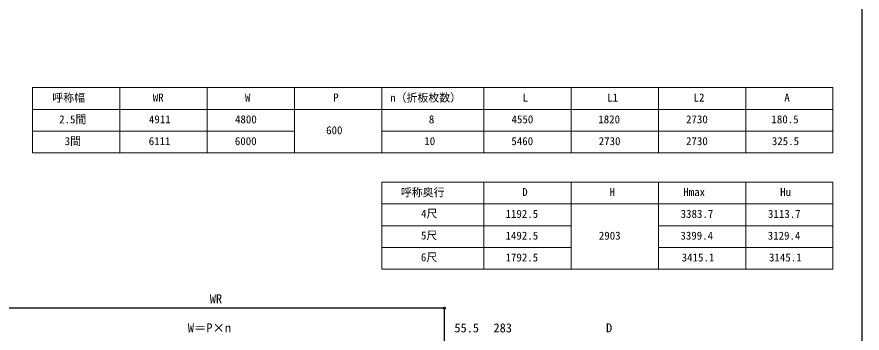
# Model space of a CAD drawing. Units: millimetres, scale not verified. Extents: x -8750 to 8750, y -13000 to 12944.
# Drawn here: x -2866 to 8750, y -4377 to -28 of the extents above; entities that cross this region are included whole.
import ezdxf
from ezdxf.enums import TextEntityAlignment as Align

# ---------------------------------------------------------------- set-up
doc = ezdxf.new("R2010")
doc.units = ezdxf.units.MM
doc.header["$LTSCALE"] = 70
doc.layers.add('0-1_TABLE1', color=7, linetype='Continuous', lineweight=18)
doc.layers.add('0-5_YKK_D', color=6, linetype='Continuous')
doc.layers.add('0-6_YKK_ZWAK', color=7, linetype='Continuous')
doc.styles.add('ＭＳ ゴシック', font='')
doc.styles.get('ＭＳ ゴシック').set_extended_font_data('MS Gothic')

msp = doc.modelspace()

# ---------------------------------------------------------------- linework, layer by layer
at = {"layer": '0-1_TABLE1'}
for p, q in [((-2650, -999.5), (8350, -999.5)), ((-2650, -999.5), (-2650, -1899.5)), ((-1450, -999.5), (-1450, -1899.5)), ((-250, -999.5), (-250, -1899.5)), ((950, -999.5), (950, -1899.5)), ((2150, -999.5), (2150, -1899.5)), ((3550, -999.5), (3550, -1899.5)), ((4750, -999.5), (4750, -1899.5)), ((5950, -999.5), (5950, -1899.5)), ((7150, -999.5), (7150, -1899.5)), ((8350, -999.5), (8350, -1899.5)), ((-2650, -1299.5), (8350, -1299.5)), ((-2650, -1599.5), (950, -1599.5)), ((2150, -1599.5), (8350, -1599.5)), ((-2650, -1899.5), (8350, -1899.5)), ((2150, -2299.5), (8350, -2299.5)), ((2150, -2299.5), (2150, -3499.5)), ((3550, -2299.5), (3550, -3499.5)), ((4750, -2299.5), (4750, -3499.5)), ((5950, -2299.5), (5950, -3499.5)), ((7150, -2299.5), (7150, -3499.5)), ((8350, -2299.5), (8350, -3499.5)), ((2150, -2599.5), (8350, -2599.5)), ((2150, -2899.5), (4750, -2899.5)), ((5950, -2899.5), (8350, -2899.5)), ((2150, -3199.5), (4750, -3199.5)), ((5950, -3199.5), (8350, -3199.5)), ((2150, -3499.5), (8350, -3499.5))]:
    msp.add_line(p, q, dxfattribs=at)
at = {"layer": '0-5_YKK_D'}
for p, q in [((3009.35, -4034.4), (-3101.65, -4034.4)), ((3009.35, -5136.12), (3009.35, -4033.4))]:
    msp.add_line(p, q, dxfattribs=at)
msp.add_circle((3009.35, -4034.4), 15, dxfattribs=at)
at = {"layer": '0-6_YKK_ZWAK'}
msp.add_lwpolyline([(-8750, -12999.5), (8750, -12999.5), (8750, 12500.5)], dxfattribs=at)

# ---------------------------------------------------------------- texts
at = {"layer": '0-1_TABLE1', "style": 'ＭＳ ゴシック'}
for s, p in [('呼称幅', (-2378.98, -1227.91)), ('WR', (-998.72, -1224.5)), ('W', (269.03, -1224.5)), ('P', (1480.97, -1224.5)), ('n（折板枚数）', (2263.64, -1227.48)), ('L', (4083.95, -1224.5)), ('L1', (5248.58, -1224.5)), ('L2', (6433.66, -1224.5)), ('A', (7680.97, -1224.5)), ('2.5間', (-2285.23, -1524.93)), ('4911', (-1051.56, -1524.5)), ('4800', (131.82, -1524.5)), ('8', (2795.45, -1524.5)), ('4550', (3931.82, -1524.5)), ('1820', (5124.15, -1524.5)), ('2730', (6330.11, -1524.5)), ('180.5', (7503.69, -1524.5)), ('600', (1384.23, -1674.5)), ('3間', (-2208.52, -1824.93)), ('6111', (-1053.69, -1824.5)), ('6000', (129.69, -1824.5)), ('10', (2733.24, -1824.5)), ('5460', (3930.11, -1824.5)), ('2730', (5130.11, -1824.5)), ('2730', (6330.11, -1824.5)), ('325.5', (7509.66, -1824.5)), ('呼称奥行', (2411.93, -2529.19)), ('D', (4078.84, -2524.5)), ('H', (5280.11, -2524.5)), ('Hmax', (6292.61, -2524.5)), ('Hu', (7624.29, -2524.5)), ('4尺', (2688.92, -2821.52)), ('1192.5', (3849.15, -2824.5)), ('3383.7', (6256.39, -2824.5)), ('3113.7', (7456.39, -2824.5)), ('5尺', (2687.22, -3121.52)), ('1492.5', (3849.15, -3124.5)), ('2903', (5131.82, -3124.5)), ('3399.4', (6252.98, -3124.5)), ('3129.4', (7452.98, -3124.5)), ('6尺', (2686.79, -3421.52)), ('1792.5', (3849.15, -3424.5)), ('3415.1', (6270.03, -3424.5)), ('3145.1', (7470.03, -3424.5))]:
    msp.add_text(s, height=110, dxfattribs=at).set_placement(p, align=Align.BOTTOM_LEFT)
at = {"layer": '0-5_YKK_D', "style": 'ＭＳ ゴシック'}
for s, p in [('WR', (-214.7, -4004.4)), ('W＝P×n', (-517.03, -4404.4)), ('55.5', (3146.79, -4404.4)), ('283', (3683.82, -4404.4)), ('D', (5230.8, -4404.4))]:
    msp.add_text(s, height=124.6, dxfattribs=at).set_placement(p, align=Align.BOTTOM_LEFT)

doc.saveas('drawing.dxf')
